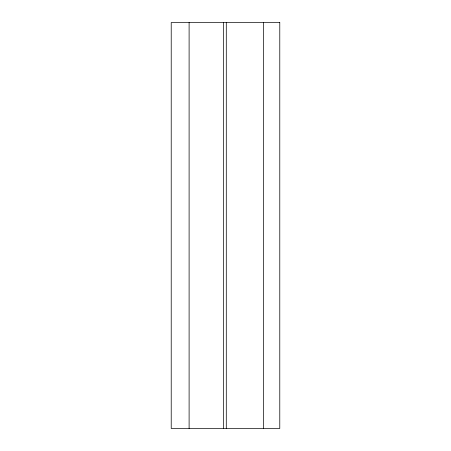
<?xml version="1.0" encoding="UTF-8"?>
<svg xmlns="http://www.w3.org/2000/svg" width="451" height="451" viewBox="0 0 451 451"><rect width="100%" height="100%" fill="white"/><g stroke="black" fill="none" stroke-linecap="round" stroke-linejoin="round"><path stroke-width="0.68" d="M263.474 22.55L263.474 428.45M226.289 22.55L226.289 428.45M223.634 22.55L223.634 428.45M189.104 22.55L189.104 428.45M279.783 22.55L171.217 22.55L171.217 428.45L279.783 428.45L279.783 22.55"/></g></svg>
